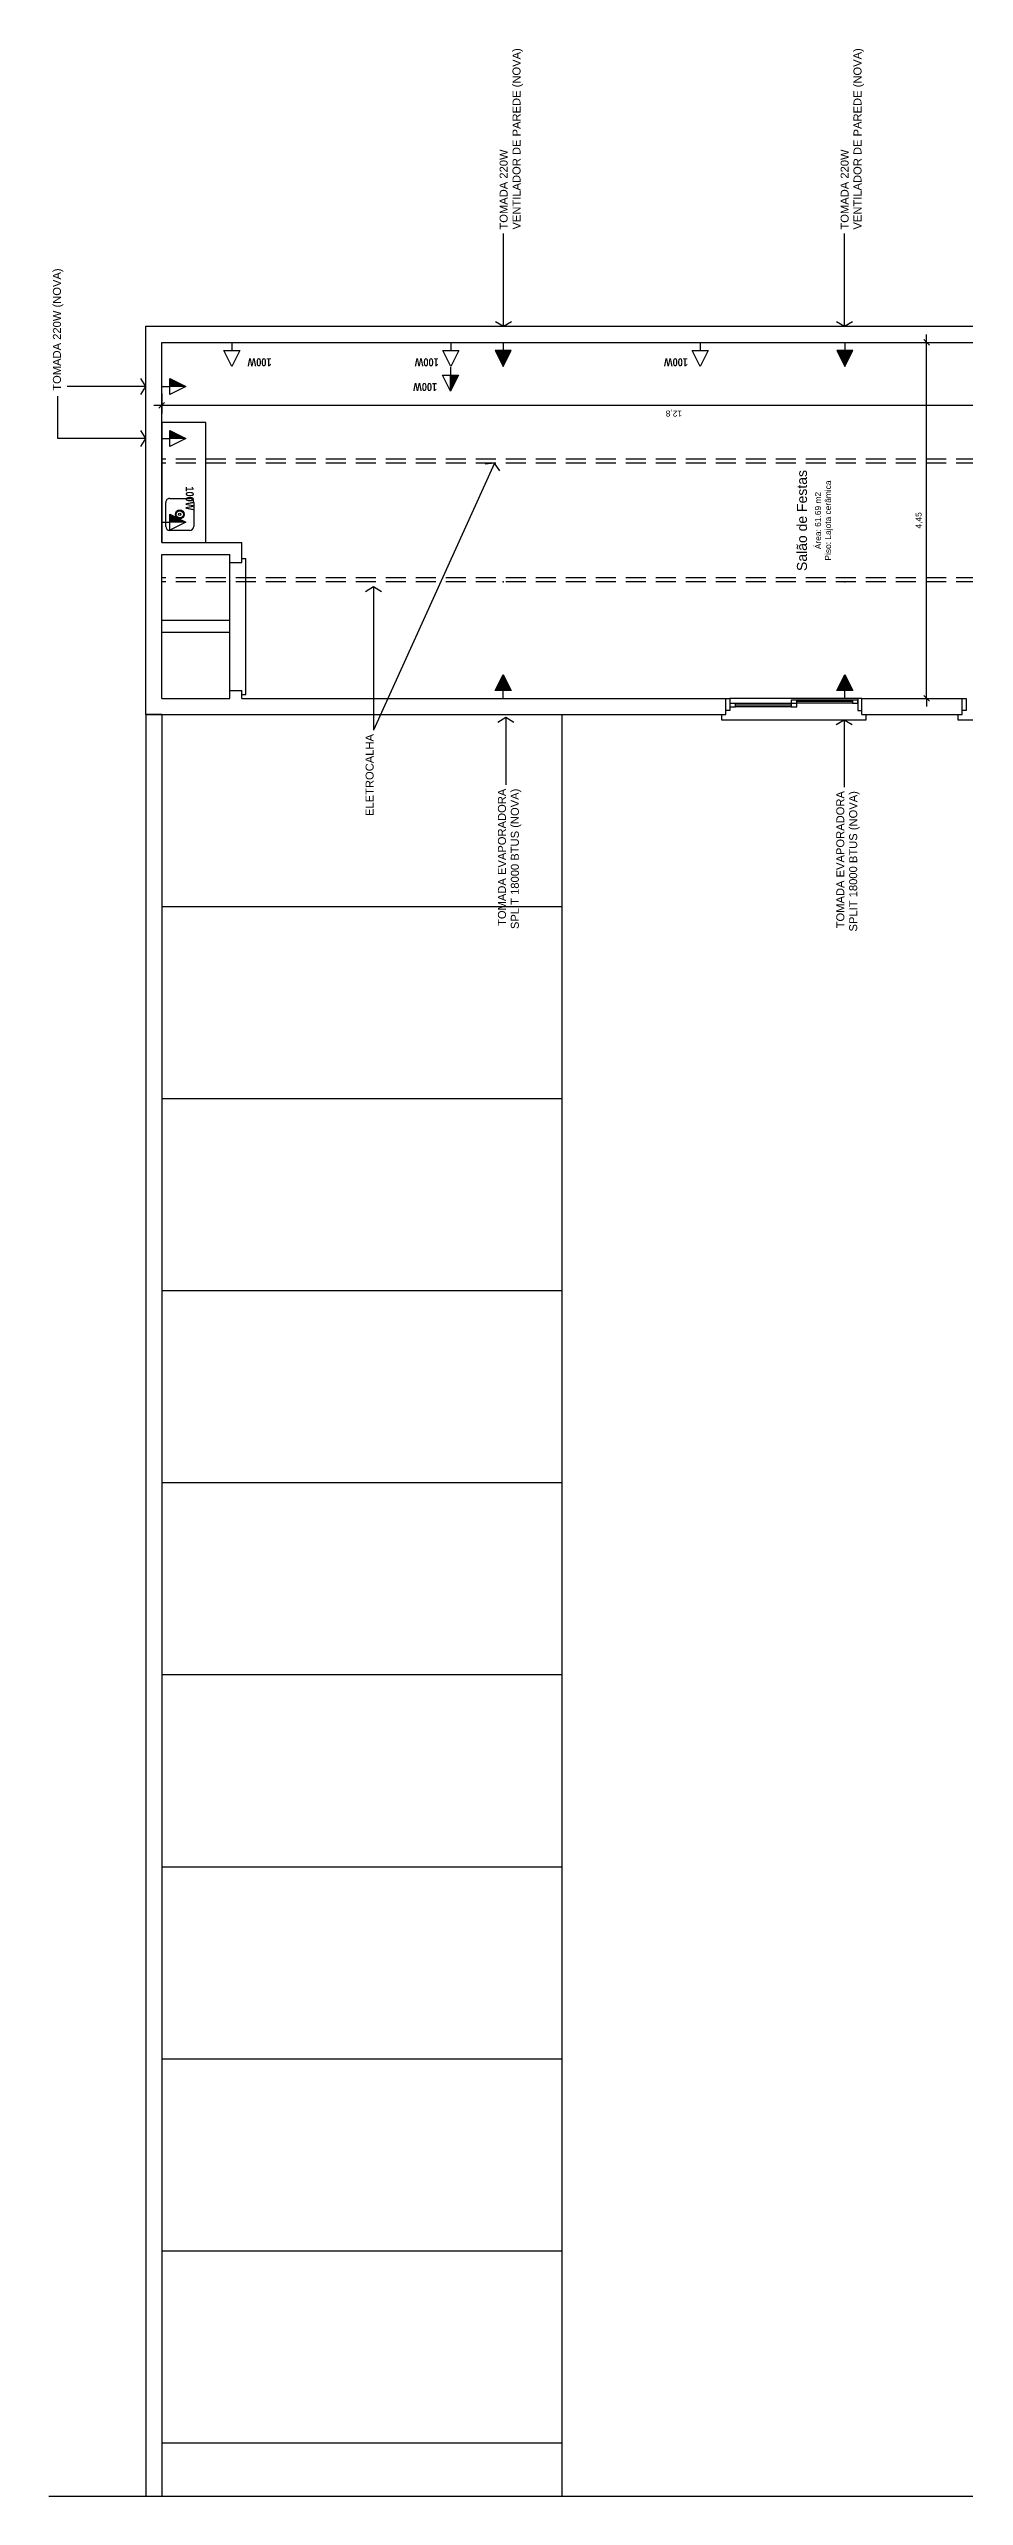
# Model space of a CAD drawing. Extents: x -14.2 to 59.9, y -4.3 to 30.8.
# Drawn here: x 28.21 to 39.65, y 0.26 to 30.84 of the extents above; entities that cross this region are included whole.
import ezdxf
from ezdxf.enums import TextEntityAlignment as Align

# ---------------------------------------------------------------- set-up
doc = ezdxf.new("R2010")
doc.units = 0
doc.linetypes.add('DASHED2', pattern=[0.375, 0.25, -0.125])
doc.layers.get('0').update_dxf_attribs({"linetype": 'CONTINUOUS'})
doc.layers.get('DEFPOINTS').update_dxf_attribs({"linetype": 'CONTINUOUS'})
for name, color, linetype in [('COTA', 13, 'CONTINUOUS'), ('ELÉTRICA', 4, 'CONTINUOUS'), ('EQUIP', 7, 'CONTINUOUS'), ('ESPEC', 7, 'CONTINUOUS'), ('ESPECARQ', 7, 'CONTINUOUS'), ('ESQUADRIA', 10, 'CONTINUOUS'), ('MURO', 1, 'CONTINUOUS'), ('PAREDE', 6, 'CONTINUOUS'), ('UNIDADE', 4, 'CONTINUOUS'), ('VIDRO', 1, 'CONTINUOUS')]:
    doc.layers.add(name, color=color, linetype=linetype)
doc.styles.add('REGUA100', font='arial.ttf')
doc.styles.add('REGUA60', font='arial.ttf')
doc.styles.add('REGUA80', font='arial.ttf')
doc.styles.add('ROMANS', font='')
doc.styles.get('ROMANS').set_extended_font_data('Abadi MT Condensed Extra Bold', bold=True)
doc.dimstyles.get("Standard").update_dxf_attribs({"dimtxt": 0.18, "dimasz": 0.18, "dimexe": 0.18, "dimexo": 0.0625, "dimgap": 0.09, "dimtad": 0, "dimtih": 1, "dimtoh": 1, "dimdec": 4, "dimzin": 0, "dimtxsty": 'STANDARD', "dimcen": 0.09, "dimazin": 3, "dimtfac": 1, "dimtdec": 4, "dimtofl": 0, "dimtmove": 0, "dimatfit": 3, "dimtolj": 1, "dimtzin": 0})

# ---------------------------------------------------------------- blocks, each defined once
blk = doc.blocks.new('CUBA_PIA_COZINHA')
at = {"layer": 'EQUIP', "color": 1}
for p, q in [((-0.2, -0.125), (-0.2, 0.125)), ((-0.15, 0.175), (0.15, 0.175)), ((0.2, 0.125), (0.2, -0.125)), ((0.15, -0.175), (-0.15, -0.175))]:
    blk.add_line(p, q, dxfattribs=at)
at = {"layer": 'EQUIP'}
for radius in [0.055, 0.045, 0.015]:
    blk.add_circle((0, 0), radius, dxfattribs=at)
at = {"layer": 'EQUIP', "color": 1}
for centre, start, end in [((-0.15, 0.125), 90, 180), ((0.15, 0.125), 360, 90), ((-0.15, -0.125), 180, 270), ((0.15, -0.125), 270, 360)]:
    blk.add_arc(centre, 0.05, start, end, dxfattribs=at)
blk = doc.blocks.new('INDUNI1')
blk = doc.blocks.new('COTATR')
at = {"color": 6}
blk.add_line((-71, -71), (71, 71), dxfattribs=at)
at = {"color": 0, "linetype": 'BYBLOCK'}
blk.add_line((0, 0), (200, 0), dxfattribs=at)
blk = doc.blocks.new('*D63')
at = {"layer": 'COTA', "color": 0}
for p, q in [((38.828, 27.177), (39.278, 27.177)), ((39.178, 22.727), (39.178, 27.176)), ((38.828, 22.727), (39.278, 22.727))]:
    blk.add_line(p, q, dxfattribs=at)
at = {"layer": 'DEFPOINTS', "color": 0}
for p in [(38.678, 27.177), (39.178, 27.177), (38.678, 22.727)]:
    blk.add_point(p, dxfattribs=at)
at = {"layer": 'COTA', "color": 0, "xscale": 0.0005, "yscale": 0.0005, "zscale": 0.0005}
for p, rotation in [((39.178, 27.177), 90), ((39.178, 22.727), 270)]:
    blk.add_blockref('COTATR', p, dxfattribs=dict(at, rotation=rotation))
at = {"layer": 'COTA', "color": 7, "insert": (39.084, 24.952), "char_height": 0.075, "attachment_point": 5, "rotation": 90, "style": 'REGUA60'}
blk.add_mtext('4,45', dxfattribs=at)
blk = doc.blocks.new('EL22')
at = {"layer": 'ELÉTRICA'}
blk.add_hatch(color=256, dxfattribs=at).paths.add_polyline_path([(0, 0.3), (-0.1, 0.1), (0, 0.1)])
for p, q in [((-0.1, 0.1), (0, 0.3)), ((0.1, 0.1), (-0.1, 0.1)), ((0, 0.3), (0, 0.1)), ((0, 0.3), (0.1, 0.1)), ((0, 0), (0, 0.1))]:
    blk.add_line(p, q, dxfattribs=at)
at = {"layer": 'ELÉTRICA', "color": 2, "style": 'ROMANS'}
blk.add_attdef('ID2', text='', height=0.1, dxfattribs=at).set_placement((0.19, 0.249), align=Align.MIDDLE_CENTER)
blk = doc.blocks.new('EL23')
at = {"layer": 'ELÉTRICA'}
for p, q in [((-0.1, 0.1), (0, 0.3)), ((0.1, 0.1), (-0.1, 0.1)), ((0, 0.3), (0.1, 0.1)), ((0, 0), (0, 0.1))]:
    blk.add_line(p, q, dxfattribs=at)
at = {"layer": 'ELÉTRICA', "color": 2, "style": 'ROMANS'}
blk.add_attdef('ID2', text='', height=0.1, dxfattribs=at).set_placement((0.19, 0.249), align=Align.MIDDLE_CENTER)
blk = doc.blocks.new('EL27')
at = {"layer": 'ELÉTRICA'}
blk.add_hatch(color=256, dxfattribs=at).paths.add_polyline_path([(0, 0.3), (-0.1, 0.1), (0.1, 0.1)])
for p, q in [((-0.1, 0.1), (0, 0.3)), ((0.1, 0.1), (-0.1, 0.1)), ((0, 0.3), (0.1, 0.1)), ((0, 0), (0, 0.1))]:
    blk.add_line(p, q, dxfattribs=at)
at = {"layer": 'ELÉTRICA', "color": 2, "style": 'ROMANS'}
blk.add_attdef('ID2', text='', height=0.1, dxfattribs=at).set_placement((0.19, 0.349), align=Align.MIDDLE_CENTER)
blk = doc.blocks.new('INDSETA')
at = {"color": 4, "linetype": 'BYBLOCK'}
for p, q in [((1.24, 2), (0, 0)), ((0, 0), (1.24, -2))]:
    blk.add_line(p, q, dxfattribs=at)
blk = doc.blocks.new('*D68')
at = {"layer": 'COTA', "color": 0}
for p, q in [((29.62, 26.538), (29.62, 26.288)), ((42.42, 26.388), (29.621, 26.388)), ((42.42, 26.538), (42.42, 26.288))]:
    blk.add_line(p, q, dxfattribs=at)
at = {"layer": 'DEFPOINTS', "color": 0}
for p in [(29.62, 26.688), (42.42, 26.688), (29.62, 26.388)]:
    blk.add_point(p, dxfattribs=at)
at = {"layer": 'COTA', "color": 0, "xscale": 0.0005, "yscale": 0.0005, "zscale": 0.0005, "rotation": 180}
blk.add_blockref('COTATR', (29.62, 26.388), dxfattribs=at)
at = {"layer": 'COTA', "color": 0, "xscale": 0.0005, "yscale": 0.0005, "zscale": 0.0005}
blk.add_blockref('COTATR', (42.42, 26.388), dxfattribs=at)
at = {"layer": 'COTA', "color": 7, "insert": (36.02, 26.294), "char_height": 0.075, "attachment_point": 5, "rotation": 180, "style": 'REGUA60'}
blk.add_mtext('12,8', dxfattribs=at)

msp = doc.modelspace()

# ---------------------------------------------------------------- linework, layer by layer
at = {"color": 1}
for p, q in [((30.62, 24.477), (30.67, 24.477)), ((30.67, 22.777), (30.67, 24.477)), ((30.47, 22.827), (30.47, 24.427)), ((30.47, 23.702), (29.62, 23.702)), ((30.47, 23.552), (29.62, 23.552)), ((30.62, 22.777), (30.67, 22.777))]:
    msp.add_line(p, q, dxfattribs=at)
for p, q in [((34.62, 22.527), (34.62, 0.262)), ((29.62, 20.127), (34.62, 20.127)), ((29.62, 17.727), (34.62, 17.727)), ((29.62, 15.327), (34.62, 15.327)), ((29.62, 12.927), (34.62, 12.927)), ((29.62, 10.527), (34.62, 10.527)), ((29.62, 8.127), (34.62, 8.127)), ((29.62, 5.727), (34.62, 5.727)), ((29.62, 3.327), (34.62, 3.327)), ((29.62, 0.927), (34.62, 0.927))]:
    msp.add_line(p, q)
at = {"layer": 'EQUIP', "color": 0}
for p, q in [((29.62, 26.177), (29.62, 24.677)), ((30.17, 26.177), (29.62, 26.177)), ((30.17, 24.677), (30.17, 26.177)), ((29.62, 24.677), (30.17, 24.677))]:
    msp.add_line(p, q, dxfattribs=at)
at = {"layer": 'ESPEC'}
for p, q in [((33.892, 27.377), (33.892, 28.536)), ((38.153, 27.377), (38.153, 28.536)), ((29.42, 26.625), (28.438, 26.625)), ((28.321, 25.975), (28.321, 26.504)), ((29.42, 25.975), (28.321, 25.975)), ((33.777, 25.668), (32.267, 22.332)), ((32.267, 24.122), (32.267, 22.332)), ((33.921, 22.487), (33.921, 21.649)), ((38.149, 22.457), (38.149, 21.619)), ((28.21, 0.262), (43.745, 0.262))]:
    msp.add_line(p, q, dxfattribs=at)
at = {"layer": 'ESPEC', "color": 7, "linetype": 'DASHED2'}
for p, q in [((42.42, 25.718), (29.62, 25.718)), ((42.42, 25.668), (29.62, 25.668)), ((42.42, 24.235), (29.62, 24.235)), ((42.42, 24.185), (29.62, 24.185))]:
    msp.add_line(p, q, dxfattribs=at)
at = {"layer": 'ESPEC'}
for p in [(33.887, 24.185), (38.154, 24.185)]:
    msp.add_point(p, dxfattribs=at)
at = {"layer": 'ESQUADRIA', "color": 1}
for p, q in [((38.32, 22.727), (36.72, 22.727)), ((37.485, 22.662), (36.79, 22.662)), ((38.25, 22.707), (37.555, 22.707)), ((38.25, 22.667), (37.555, 22.667)), ((37.485, 22.622), (36.79, 22.622))]:
    msp.add_line(p, q, dxfattribs=at)
at = {"layer": 'ESQUADRIA'}
for points in [[(36.67, 22.727), (36.72, 22.727), (36.72, 22.577), (36.67, 22.577)], [(38.37, 22.727), (38.32, 22.727), (38.32, 22.577), (38.37, 22.577)], [(39.62, 22.727), (39.67, 22.727), (39.67, 22.577), (39.62, 22.577)], [(38.42, 22.527), (38.42, 22.457), (36.62, 22.457), (36.62, 22.527)], [(41.37, 22.527), (41.37, 22.457), (39.57, 22.457), (39.57, 22.527)]]:
    msp.add_lwpolyline(points, dxfattribs=at)
for points in [[(36.72, 22.622), (36.79, 22.622), (36.79, 22.662), (36.72, 22.662)], [(37.485, 22.667), (37.555, 22.667), (37.555, 22.707), (37.485, 22.707)], [(37.555, 22.662), (37.485, 22.662), (37.485, 22.622), (37.555, 22.622)], [(38.32, 22.707), (38.25, 22.707), (38.25, 22.667), (38.32, 22.667)]]:
    msp.add_lwpolyline(points, close=True, dxfattribs=at)
at = {"layer": 'MURO'}
for p, q in [((29.42, 22.527), (29.42, 0.262)), ((29.62, 22.527), (29.42, 22.527)), ((29.62, 22.527), (29.62, 0.262))]:
    msp.add_line(p, q, dxfattribs=at)
at = {"layer": 'PAREDE'}
for p, q in [((29.42, 27.377), (44.82, 27.377)), ((29.42, 22.527), (29.42, 27.377)), ((29.62, 27.177), (42.42, 27.177)), ((29.62, 24.677), (29.62, 27.177)), ((29.62, 24.677), (30.62, 24.677)), ((29.62, 24.527), (30.47, 24.527)), ((29.62, 22.727), (29.62, 24.527)), ((30.47, 24.427), (30.47, 24.527)), ((30.62, 24.427), (30.62, 24.677)), ((30.47, 24.427), (30.62, 24.427)), ((29.62, 22.727), (30.47, 22.727)), ((30.47, 22.727), (30.47, 22.827)), ((30.47, 22.827), (30.62, 22.827)), ((30.62, 22.727), (30.62, 22.827)), ((30.62, 22.727), (36.67, 22.727)), ((36.67, 22.527), (36.67, 22.727)), ((38.37, 22.527), (38.37, 22.727)), ((38.37, 22.727), (39.62, 22.727)), ((39.62, 22.527), (39.62, 22.727)), ((29.42, 22.527), (36.67, 22.527)), ((38.37, 22.527), (39.62, 22.527))]:
    msp.add_line(p, q, dxfattribs=at)
at = {"layer": 'VIDRO'}
for p, q in [((37.485, 22.642), (36.79, 22.642)), ((38.25, 22.687), (37.555, 22.687))]:
    msp.add_line(p, q, dxfattribs=at)

# ---------------------------------------------------------------- block references
at = {"layer": 'EQUIP', "rotation": 90}
msp.add_blockref('CUBA_PIA_COZINHA', (29.845, 25.027), dxfattribs=at)
at = {"layer": 'ESPEC', "yscale": 0.04999999999999716, "zscale": 0.05}
for p, xscale, rotation in [((33.892, 27.377), 0.04999999999999716, 90), ((38.153, 27.377), 0.04999999999999716, 90), ((29.42, 26.625), 0.04999999999999716, 180), ((29.42, 25.975), 0.04999999999999716, 180), ((33.777, 25.668), 0.04999999999999814, 245.6431076293315), ((32.267, 24.122), 0.04999999999999716, 270), ((33.921, 22.487), 0.04999999999999716, 270), ((38.149, 22.457), 0.04999999999999716, 270)]:
    msp.add_blockref('INDSETA', p, dxfattribs=dict(at, xscale=xscale, rotation=rotation))
at = {"layer": 'ESPEC'}
ref = msp.add_blockref('EL23', (30.494, 27.177), dxfattribs=dict(at, rotation=180))
ref.add_attrib('ID2', '100W', dxfattribs={"layer": 'ELÉTRICA', "color": 2, "height": 0.1, "rotation": 180, "style": 'ROMANS'}).set_placement((30.842, 26.928), align=Align.MIDDLE_CENTER)
ref = msp.add_blockref('EL23', (33.232, 27.177), dxfattribs=dict(at, rotation=180))
ref.add_attrib('ID2', '100W', dxfattribs={"layer": 'ELÉTRICA', "color": 2, "height": 0.1, "rotation": 180, "style": 'ROMANS'}).set_placement((32.931, 26.928), align=Align.MIDDLE_CENTER)
at = {"layer": 'ESPEC', "xscale": -1, "rotation": 180}
for p in [(33.887, 27.177), (38.154, 27.177)]:
    msp.add_blockref('EL27', p, dxfattribs=at)
at = {"layer": 'ESPEC'}
ref = msp.add_blockref('EL23', (36.347, 27.177), dxfattribs=dict(at, rotation=180))
ref.add_attrib('ID2', '100W', dxfattribs={"layer": 'ELÉTRICA', "color": 2, "height": 0.1, "rotation": 180, "style": 'ROMANS'}).set_placement((36.045, 26.928), align=Align.MIDDLE_CENTER)
at = {"layer": 'ESPEC', "rotation": 270}
for p in [(29.62, 26.625), (29.62, 25.977)]:
    msp.add_blockref('EL22', p, dxfattribs=at)
at = {"layer": 'ESPEC'}
ref = msp.add_blockref('EL22', (33.228, 26.868), dxfattribs=dict(at, rotation=180))
ref.add_attrib('ID2', '100W', dxfattribs={"layer": 'ELÉTRICA', "color": 2, "height": 0.1, "rotation": 180, "style": 'ROMANS'}).set_placement((32.911, 26.619), align=Align.MIDDLE_CENTER)
ref = msp.add_blockref('EL22', (29.62, 24.929), dxfattribs=dict(at, rotation=270))
ref.add_attrib('ID2', '100W', dxfattribs={"layer": 'ELÉTRICA', "color": 2, "height": 0.1, "rotation": 270, "style": 'ROMANS'}).set_placement((29.97, 25.227), align=Align.MIDDLE_CENTER)
for p in [(33.887, 22.727), (38.154, 22.727)]:
    msp.add_blockref('EL27', p, dxfattribs=at)
at = {"layer": 'UNIDADE'}
ref = msp.add_blockref('INDUNI1', (37.468, 24.95), dxfattribs=dict(at, xscale=0.04999999999999716, yscale=0.04999999999999716, zscale=0.05, rotation=90))
ref.add_attrib('NOME2', 'Salão de Festas', dxfattribs={"layer": '0', "color": 0, "height": 0.125, "rotation": 90, "style": 'REGUA100', "flags": 8}).set_placement((37.682, 24.95), align=Align.CENTER)
ref.add_attrib('AREA', 'Área: 61.69 m2', dxfattribs={"layer": 'ESPECARQ', "height": 0.075, "rotation": 90, "style": 'REGUA60'}).set_placement((37.858, 24.95), align=Align.CENTER)
ref.add_attrib('PISO', 'Piso: Lajota cerâmica', dxfattribs={"layer": 'ESPECARQ', "height": 0.075, "rotation": 90, "style": 'REGUA60', "flags": 8}).set_placement((37.983, 24.95), align=Align.CENTER)

# ---------------------------------------------------------------- texts
at = {"layer": 'ESPEC', "style": 'REGUA80'}
for s, p in [('VENTILADOR DE PAREDE (NOVA)', (34.103, 28.586)), ('VENTILADOR DE PAREDE (NOVA)', (38.364, 28.586)), ('TOMADA 220W ', (33.942, 28.586)), ('TOMADA 220W ', (38.203, 28.586)), ('TOMADA 220W (NOVA)', (28.36, 26.572))]:
    msp.add_text(s, height=0.1, rotation=90, dxfattribs=at).set_placement(p)
for s, p in [('ELETROCALHA', (32.267, 22.282)), ('TOMADA EVAPORADORA', (33.921, 21.599)), ('SPLIT 18000 BTUS (NOVA)', (34.082, 21.599)), ('TOMADA EVAPORADORA', (38.149, 21.569)), ('SPLIT 18000 BTUS (NOVA)', (38.31, 21.569))]:
    msp.add_text(s, height=0.1, rotation=90, dxfattribs=at).set_placement(p, align=Align.RIGHT)

# ---------------------------------------------------------------- dimensions: what is measured, and where the dimension line sits
at = {"layer": 'COTA'}
for base, p1, p2, angle, picture, middle in [((39.178, 27.177), (38.678, 22.727), (38.678, 27.177), 90, '*D63', (39.084, 24.952)), ((29.62, 26.388), (42.42, 26.688), (29.62, 26.688), 180, '*D68', (36.02, 26.294))]:
    dim = msp.add_linear_dim(base=base, p1=p1, p2=p2, angle=angle, dimstyle='STANDARD', override={"dimscale": 0.05, "dimtxt": 1.5, "dimasz": 0.01, "dimexe": 2, "dimexo": 3, "dimgap": 0.98, "dimtad": 1, "dimtih": 0, "dimtoh": 0, "dimdec": 2, "dimrnd": 0.005, "dimzin": 8, "dimdsep": 44, "dimtxsty": 'REGUA60', "dimblk": 'COTATR', "dimcen": 4, "dimdle": 4, "dimclrt": 7, "dimaunit": 1, "dimtdec": 2, "dimtmove": 2, "dimatfit": 2, "dimtolj": 0, "dimtzin": 8}, dxfattribs=at)
    dim.commit()
    dim.dimension.update_dxf_attribs({"geometry": picture, "text_midpoint": middle})

doc.saveas('drawing.dxf')
